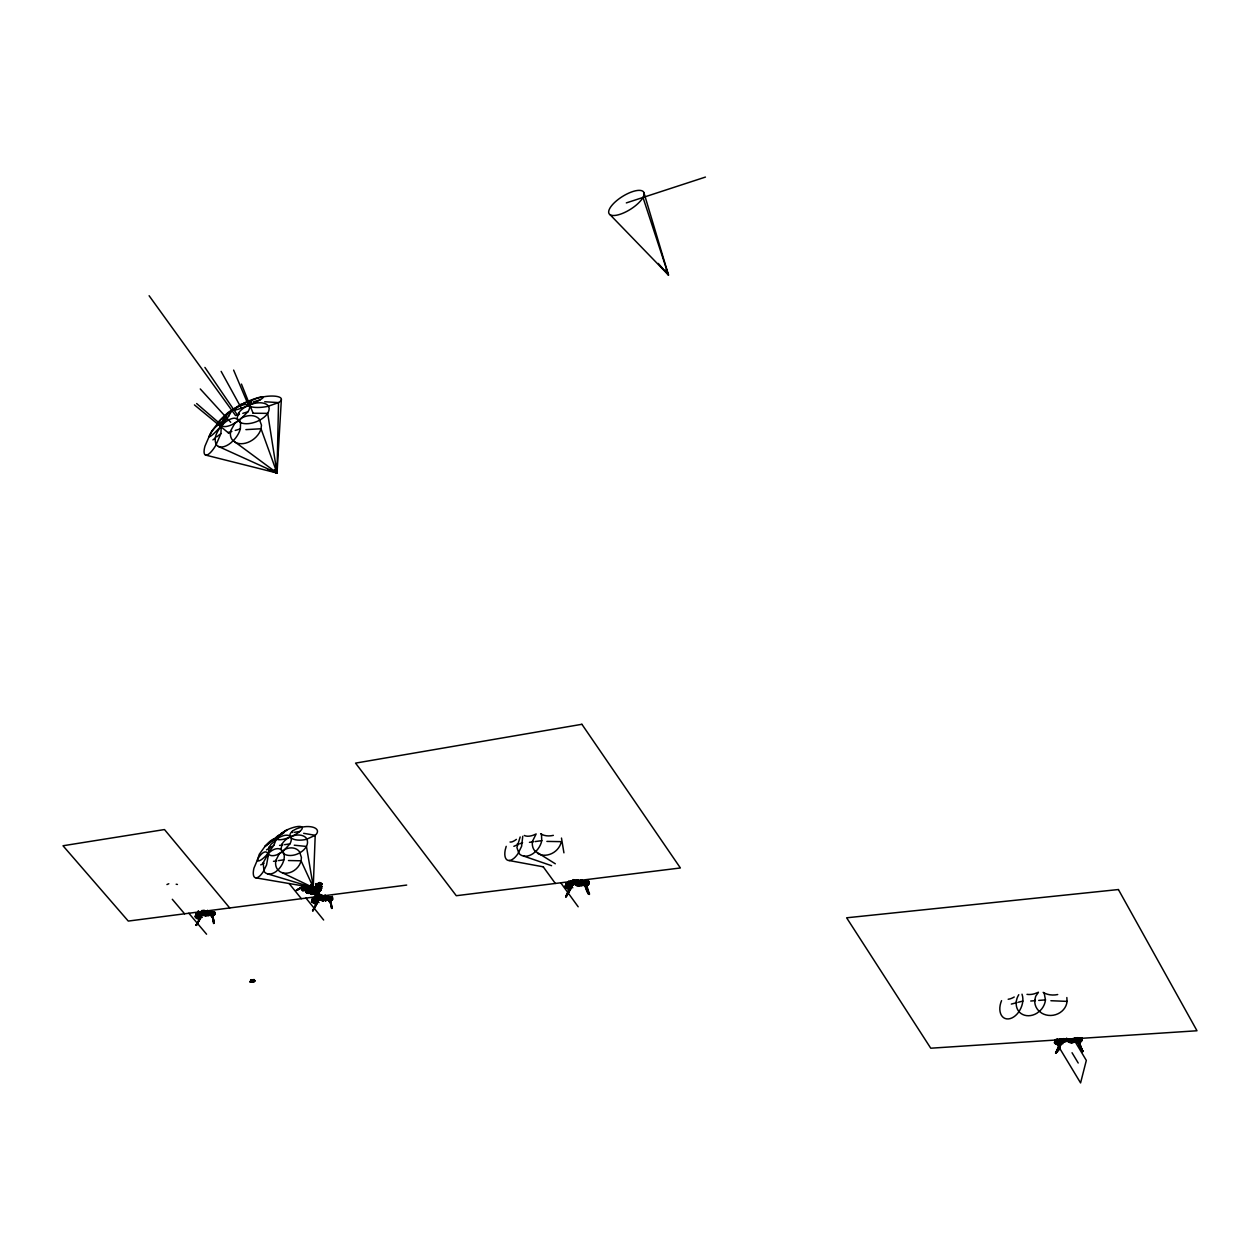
<?xml version="1.0" encoding="UTF-8"?>
<svg xmlns="http://www.w3.org/2000/svg" width="1260" height="1260" viewBox="0 0 1260 1260"><rect width="100%" height="100%" fill="white"/><g stroke="black" fill="none" stroke-linecap="round" stroke-linejoin="round"><path stroke-width="1.5" d="M329.222 897.183L329.852 899.467L330.75 899.309C327.931 893.686 330.356 897.986 331.695 908.287C332.514 905.042 328.466 896.049 329.553 896.774C331.947 898.222 330.608 906.759 328.86 900.254M1057.849 1039.752L1056.542 1040.87L1057.738 1039.043L1056.699 1041.043L1061.046 1043.784L1063.377 1042.319L1061.534 1041.988L1061.802 1043.327L1055.99 1053.265M1064.968 1038.823L1064.039 1041.878L1062.526 1041.642L1064.117 1041.579L1064.7 1038.823M1062.574 1041.485L1061.125 1039.106L1062.889 1038.996L1064.464 1041.563L1060.463 1043.595L1063.393 1041.658L1062.038 1041.374L1061.802 1042.965M1062.716 1041.563L1061.534 1041.973L1062.558 1042.13M1063.046 1041.5L1063.093 1041.185M329.695 897.325C328.183 897.766 331.726 897.041 328.214 897.955M1073.016 1039.28L1074.733 1041.201L1072.575 1041.878C1067.677 1044.493 1067.047 1038.366 1071.976 1042.004L1073.032 1038.665M1069.157 1041.469L1070.244 1041.485L1070.874 1039.043L1070.622 1040.083M1066.842 1038.492L1068.574 1041.295L1069.299 1040.587M1069.409 1041.563L1068.7 1040.539M324.466 899.026C325.269 905.247 330.482 892.931 327.537 899.939C322.198 902.381 329.899 896.38 325.474 896.49C329.679 896.128 326.797 899.356 332.293 896.474L332.026 899.672M322.497 895.608C326.734 896.868 318.008 895.703 325.552 897.435C324.277 898.868 324.907 894.679 327.002 897.199C324.875 898.679 324.198 896.38 325.978 895.844M324.324 899.246C326.245 901.75 323.159 898.726 328.687 898.915L328.041 899.026M325.426 896.821L324.718 897.766L322.607 895.639M325.127 896.742L325.552 898.742L323.993 898.222L325.19 895.687M323.064 899.766L319.851 899.734L322.875 900.947L324.025 899.231L325.552 899.734L323.458 900.302L325.899 899.986M325.805 898.789C326.482 900.459 323.017 900.774 325.537 899.435L323.599 898.789L322.891 900.239L323.599 898.789M302.038 886.993L304.542 885.292L305.408 885.922L296.163 890.536L302.18 886.914M307.361 892.647L311 893.545L311.299 891.292L313.299 893.797L311.141 894.253L312.874 893.608M315.488 891.938L315.457 891.119L316.921 892.553M307.046 889.182C309.456 893.828 306.227 884.662 308.606 890.017M308.606 889.654C308.543 887.67 304.29 888.473 307.03 887.575L308.338 888.899C307.33 892.395 308.81 887.276 306.479 888.394C309.944 892.647 305.865 888.174 305.582 887.953M306.148 888.52L304.747 889.229L304.715 887.953M303.077 886.93L305.644 889.418L304.794 889.67L304.636 885.308M305.518 888.757L302.51 889.654C308.18 888.662 302.62 889.292 305.188 888.363C299.234 892.742 307.235 890.521 304.715 887.465M205.553 455.065L277.027 473.02L278.523 402.617A16.868 5.103 -9.3 0 0 266.017 396.427L261.702 397.136A16.868 5.103 -9.3 0 0 248.346 405.106L249.669 406.192A16.868 5.103 -9.3 0 0 267.813 406.381L278.523 402.617L264.742 401.735M312.827 887.702L314.905 887.528L313.22 887.985L315.205 835.301A13.97 6.426 -10.3 0 0 304.542 826.733L300.967 827.363A13.97 6.426 -10.3 0 0 290.147 836.545L291.296 837.994A13.97 6.426 -10.3 0 0 306.416 839.349L315.205 835.301L303.676 833.332M1060.589 1043.422C1062.794 1040.744 1057.754 1049.108 1060.731 1042.918C1060.81 1043.516 1057.329 1042.02 1060.243 1042.981L1060.384 1041.233L1059.093 1042.225M1062.18 1042.902L1061.251 1042.477L1062.038 1043.012L1062.857 1039.878M1060.369 1042.461L1059.896 1043.264L1062.243 1041.563M1062.526 1041.894L1062.778 1042.65M314.779 887.575L312.212 888.032L314.905 887.528M316.26 889.214L314.575 887.528L313.945 888.347M1060.81 1043.737C1057.802 1037.185 1052.572 1045.422 1056.4 1039.894C1048.541 1046.65 1068.244 1041.957 1055.911 1053.203M569.284 885.89L569.158 884.819L568.323 886.489L571.237 884.882L570.497 887.056L571.3 884.457M568.685 882.646L570.906 882.11L572.875 884.851L570.355 885.339L570.418 886.914M570.591 884.803L570.166 885.938M570.685 882.598L572.26 884.992L571.426 884.536C568.654 886.505 573.536 887.906 570.654 885.922C571.237 886.158 571.709 883.087 569.662 887.245L568.433 886.426L570.103 885.071L569.252 886.867M204.86 911.925L205.317 910.996L206.939 911.547L207.364 912.917L207.302 911.673L205.207 910.933L207.931 912.775L207.144 911.689L207.065 912.901L205.569 911.2L204.718 911.799M206.388 913.091C209.806 908.696 209.475 917.028 206.845 915.106C214.168 914.161 205.317 917.516 207.317 913.894M208.073 911.232L209.097 911.279L207.853 913.579L207.475 911.657L205.348 915.28M212.389 912.539C211.16 915.091 211.727 910.271 212.499 912.665M314.165 889.214L312.59 889.087L310.684 893.293L311.078 892.364L309.661 892.285L311.377 890.284C312.905 887.434 314.071 890.473 310.417 889.781L308.464 893.34C303.203 893.765 310.055 886.961 307.471 890.71M311 892.836L309.802 892.033M311.346 890.206L310.779 890.804M313.882 888.883L312.385 890.253L308.149 887.78L310.322 888.489L307.534 893.135L309.661 888.269L312.307 888.883M312.007 890.221L310.606 888.977L312.669 890.19L311.645 889.607C306.243 887.654 320.418 891.387 307.928 888.552M311.519 892.175L312.905 889.749L311.787 889.072M203.663 914.603L205.348 915.138L206.073 913.862C206.687 915.705 213.223 913.752 207.821 915.248L206.53 914.823L206.372 912.886C206.955 911.846 213.932 912.665 207.947 912.082M210.499 912.492C207.601 914.036 204.86 908.759 204.687 912.539M316.701 891.828L315.016 893.025L315.583 892.096M315.079 892.017L314.212 891.45L315.504 889.103L314.716 890.473L315.945 890.3L309.015 890.615M315.142 892.71L314.071 891.702M1064.196 1040.571L1063.96 1039.075L1063.267 1039.61M313.236 899.861L312.197 901.688L313.441 898.301L311.472 901.829L316.418 904.649L312.842 910.917L317.851 902.176L316.102 899.876L315.835 901.199M313.961 889.56L316.291 889.733L318.37 887.024M318.89 897.089C315.315 905.861 317.599 896.081 314.874 901.766L315.205 901.231M317.284 897.057L318.449 898.506L317.504 900.302L316.276 899.404L316.228 901.058M561.472 838.058L563.929 852.831M1061.802 1039.736L1062.085 1040.713L1062.794 1039.374L1064.117 1041.579M320.087 897.718L322.308 899.451L320.639 899.608L320.875 898.789L322.056 899.482L320.292 897.435L318.654 897.529C322.402 903.483 320.402 896.159 320.355 900.065M320.607 899.325L320.213 899.766M321.284 899.057L320.67 899.797L323.332 900.254M321.379 896.159L324.607 896.758M321.489 896.348L321.93 895.577L325.064 897.797L326.718 897.183M321.678 895.86L323.221 896.522M1062.873 1042.256L1060.164 1045.186L1062.558 1042.619M1060.526 1042.619L1060.747 1043.595M1060.274 1043.422C1065.566 1040.697 1058.51 1045.075 1058.872 1041.469M1060.447 1043.5L1061.314 1043.563M1062.495 1042.445L1061.676 1041.343M321.268 897.64C323.19 899.12 320.922 894.395 324.875 896.569M322.749 897.309L322.828 895.939L324.418 896.411M1061.125 1039.106L1060.164 1043.28L1058.936 1042.792M1055.534 1053.029L1059.676 1045.816L1054.478 1042.87M1057.691 1040.492L1058.195 1039.327M1081.269 1040.146L1081.111 1041.295L1079.033 1038.665L1080.733 1041.28L1079.41 1044.508L1082.623 1051.186L1079.6 1044.477L1081.395 1039.091L1080.97 1040.366L1081.978 1040.666L1081.789 1037.783C1076.938 1039.453 1080.655 1036.886 1077.647 1042.87M268.018 469.649L277.027 473.02L281.358 399.656M585.538 881.921L586.262 881.512L586.105 882.709M250.913 980.91L251.701 982.186L252.772 980.422M520.175 836.955L516.915 847.523L518.868 853.256A15.325 10.742 -53.2 0 0 533.295 853.461L536.272 850.925A15.325 10.742 -53.2 0 0 541.769 840.656L541.438 833.994M571.347 885.638L570.292 886.394L571.615 887.355L566.149 896.742L570.024 890.048L564.59 886.961L566.338 884.205M1082.576 1051.344C1074.512 1030.727 1088.986 1065.739 1079.001 1044.997C1081.757 1040.618 1077.647 1035.153 1080.103 1041.343L1081.048 1041.154L1078.607 1038.571M1073.867 1038.397L1075.331 1038.996L1073.772 1038.665M1074.449 1038.602L1075.142 1038.634M1078.67 1038.744C1078.576 1035.988 1081.175 1044.099 1080.356 1039.784M1072.811 1040.618L1073.236 1042.54L1076.78 1041.689M1072.937 1040.76L1072.433 1041.563M1076.906 1041.39L1074.024 1042.24L1072.937 1041.358M1075.284 1039.075L1074.15 1039.216L1074.496 1038.193M1074.087 1041.469C1077.032 1039.784 1077.599 1041.264 1074.119 1041.374M1073.173 1039.878L1075.048 1040.476L1074.433 1038.208M1074.575 1041.185L1072.543 1041.5L1072.953 1040.476M1074.985 1038.508L1077.678 1037.641L1077.93 1039.295M570.701 887.339L570.717 884.851L570.418 885.686M570.213 884.992L571.158 884.662M580.671 882.85L579.017 886.111L578.907 884.52L575.899 883.953L575.883 884.803L577.647 884L576.025 881.764L573.851 882.205L574.859 883.496M308.606 889.355L307.613 890.363L306.983 889.513M308.275 889.371C307.156 890.033 308.889 890.284 306.605 887.953M576.655 883.858L575.584 884.867L578.655 885.67M1066.905 1038.964L1064.558 1040.13M506.205 846.342L505.213 849.98A15.23 7.151 -65.3 0 0 508.063 860.391A15.23 7.151 -65.3 0 0 518.128 853.445L521.593 846.326L522.758 836.293M579.017 886.111L579.884 882.677C582.545 881.449 580.057 881.212 582.514 882.677L580.025 881.827M579.521 882.567L582.199 882.945L581.789 883.89L579.442 882.598L580.624 880.094L583.112 880.882L580.844 885.465M579.49 884.599L581.159 885.37L584.545 884.347L584.609 885.386M580.183 882.567L581.569 883.512L582.671 880.756L581.884 880.803M318.071 898.758L317.662 898.033M317.583 898.238L317.347 899.167M579.238 883.906L585.238 883.969L584.64 885.575L588.326 894.08M579.868 884.489L580.702 885.764L588.184 884.929L588.64 881.071L583.601 881.811L583.616 884.725L583.711 880.866L584.593 882.268M577.379 880.85L580.151 881.669L578.088 880.047C580.088 884.221 581.175 878.96 577.694 881.181M580.561 885.449C580.498 882.725 580.655 885.906 581.458 884.268M581.474 883.843L580.451 885.339L582.781 884.929M580.293 884.032L580.23 885.244L580.624 884.047M581.71 882.031L580.813 881.559L583.679 881.149L584.105 882.362C576.828 882.551 584.845 881.842 580.876 881.401M583.049 880.74L580.97 880.078L582.655 881.039M580.891 884.047L580.466 885.292L581.679 884.378M580.86 885.339L581.017 884.095L580.592 885.339M582.64 882.299L580.986 882.079L580.97 880.078M581.144 885.686L581.632 882.992M581.6 883.228L580.718 882.11L582.703 880.645L582.435 882.756L580.451 881.323L583.711 880.866L585.79 887.087M582.908 884.882L580.513 884.236L581.364 885.308M583.034 880.866L581.852 883.37M582.624 884.489L581.033 885.292L582.86 884.236M319.945 896.711L315.724 891.245L313.267 891.34M584.624 881.984C581.002 883.922 580.718 880.078 581.395 882.331M582.435 882.756L580.718 881.764L582.482 882.378M583.301 884.63L583.837 883.858L584.356 885.024M584.199 880.787L584.215 882.173M583.789 884.173L584.136 882.079M584.293 883.008L584.372 884.394M584.483 884.111L584.719 883.449M585.254 885.512C584.325 884.362 584.545 885.843 586.183 885.575M585.837 885.355L585.286 886L585.254 884.725M584.105 882.362C586.42 884.347 585.664 880.519 586.026 882.583M586.467 884.867L585.9 885.465M587.018 887.922C594.058 902.192 583.522 888.772 587.018 887.922L585.963 887.434L585.774 882.299M585.254 882.299L585.727 881.149L586.562 882.094M586.325 885.433L586.404 886.835M586.231 881.748L588.64 893.765L586.609 887.591L586.845 884.205L585.207 881.874M584.703 883.559L588.436 882.803L588.688 883.795M588.64 881.071L588.215 884.552L587.916 881.543L588.247 884.315L587.932 881.543L588.026 883.701L588.751 883.292M308.149 887.78L307.944 890.111L307.44 889.229L308.558 889.198L306.464 887.197L306.495 888.961L304.542 888.788M304.164 885.622C301.833 885.15 302.479 895.435 302.038 886.741L296.415 890.3M305.408 887.056C303.581 884.142 304.479 888.977 305.786 885.764M305.723 888.883L305.707 887.56L305.566 891.214L307.156 892.442M308.259 888.867L307.015 889.922L308.07 889.166M204.593 910.775L207.758 912.649L205.884 911.673M574.607 882.268L571.961 884.032L572.418 882.772M577.332 882.441C577.867 885.04 576.623 880.488 577.615 882.394M204.435 911.232L207.758 912.839L209.837 911.752L210.042 912.996L214.499 911.941M205.27 910.838L206.75 912.177M283.878 859.84C285.043 855.713 283.957 849.775 279.121 848.752A14.065 8.977 -56.3 0 0 268.364 853.477L263.167 862.801L264.002 871.306A14.065 8.977 -56.3 0 0 276.003 871.573L278.649 869.242A14.065 8.977 -56.3 0 0 283.878 859.84L278.539 860.596M208.782 912.24L208.971 913.075L208.561 911.988M586.483 887.639L588.546 893.781L586.53 887.355M586.64 882.189L587.286 884.126L586.325 884.315M588.199 882.315L588.971 883.906M580.372 881.48C579.285 890.426 574.024 883.417 575.726 884.441C574.324 884.583 584.183 885.843 579.726 884.063L579.206 885.229M580.513 884.441C581.065 886.41 579.442 883.701 582.64 884.205M569.63 885.087C564.637 880.961 567.567 885.922 567.158 883.276M568.559 881.464L566.779 885.056M1068.133 1041.106L1070.732 1041.689L1070.165 1038.665L1070.055 1040.193M1069.031 1041.925L1069.252 1041.043M308.227 891.308C304.762 891.686 307.503 891.324 308.18 888.064M309.157 890.883L308.905 892.001L306.464 891.292M240.345 428.935L240.597 422.415L239.416 420.115L234.864 418.147A16.978 9.34 -51 0 0 222.012 425.25C217.618 430.416 212.767 438.259 216.531 444.985A16.978 9.34 -51 0 0 230.8 442.922L233.982 439.945A16.978 9.34 -51 0 0 240.345 428.935L235.242 430.432M317.599 900.428L316.481 901.987L317.614 900.412L315.835 899.734L314.638 901.656L319.426 899.309L321.205 895.876M580.198 883.717L580.198 884.929L581.065 884.567M252.299 980.264L250.645 980.989L251.134 982.06L250.472 981.193C251.968 978.941 251.858 980.989 252.992 980.107M253.339 981.052L253.921 979.603L254.441 981.052M252.929 980.579L250.913 981.682L252.252 980.721M251.118 980.17L251.811 979.603M251.858 979.839L252.535 981.209M316.843 892.458C317.457 888.993 319.394 896.285 319.473 892.962L317.772 890.914L317.3 891.765M317.095 892.427L317.236 891.56M316.669 900.05L317.347 901.136L315.976 901.688M320.418 897.923L320.26 898.789L320.04 897.467M1062.684 1041.721L1061.314 1041.831M1067.724 1038.634L1067.078 1041.138C1060.794 1044.493 1059.581 1035.295 1062.038 1042.492M315.803 889.702C319.221 881.906 315.173 888.269 317.52 889.418C318.512 884.236 313.976 892.064 317.079 886.867C318.953 882.898 313.488 890.458 317.189 888.883M573.001 883.307L572.135 885.26L570.607 885.292M570.67 886.615L571.489 886.284M571.205 887.465L571.316 886.646M571.536 886.032L571.772 885.528M1057.392 1040.949L1058.494 1039.957M1061.345 1041.752L1061.912 1042.524L1061.786 1041.421M570.292 885.906L571.457 886.221L570.843 884.945M577.615 882.031L577.899 880.267M580.104 881.212L577.946 880.378L577.678 881.575L577.647 880.267M1056.384 1039.957L1054.651 1042.965M1056.478 1040.555L1057.187 1039.847L1056.856 1041.091M1057.534 1039.594L1056.148 1040.65L1057.329 1040.445M1056.085 1040.666L1057.455 1040.744L1057.471 1039.736M1057.912 1039.673L1056.431 1039.028L1055.659 1040.429L1056.478 1040.933M567.142 883.922L567.866 883.89C565.898 881.149 566.26 886.016 566.685 883.103M312.968 889.576L310.37 889.087L311.63 889.355M311.677 889.922L310.275 890.033L311.236 889.985M312.417 887.796L315.22 888.142M313.016 890.206L312.48 889.418M1022.002 994.187C1024.175 1000.33 1022.112 1007.134 1018.505 1012.3A15.719 10.379 -64.3 0 1 1003.637 1017.718A15.719 10.379 -64.3 0 1 1001.558 1000.645M200.261 914.209L200.655 913.342L200.498 914.177M204.514 912.854C203.143 913.689 206.64 911.704 204.813 913.374M322.828 896.789L322.214 895.655M324.403 897.278L322.387 896.663L324.481 897.545M220.909 433.598L221.287 425.597A16.884 5.134 -63.3 0 0 210.011 434.511L204.97 446.119A16.884 5.134 -63.3 0 0 206.293 455.144A16.884 5.134 -63.3 0 0 215.806 445.331L220.909 433.598L216.814 436.81M254.662 980.863L253.701 981.319L254.378 980.075L254.063 981.745L249.952 981.729L253.559 981.036M312.748 890.426L309.661 888.269M580.104 881.906L580.624 881.165M582.167 882.567L582.356 881.717M1044.13 992.707L1045.453 999.889A15.876 13.419 -44.6 0 1 1040.193 1010.63L1036.933 1013.197A15.876 13.419 -44.6 0 1 1019.434 1012.158C1014.977 1007.401 1015.403 999.936 1018.773 994.707M322.513 896.805L322.544 895.765L321.836 896.49M330.451 899.955L329.994 902.128L329.49 899.467M330.514 902.475L332.026 908.444L330.876 902.758M324.529 899.892L328.041 899.309L328.01 896.222M325.6 899.593L325.852 898.364M325.93 899.514L325.489 900.459L327.049 900.018M1066.842 997.542L1067.062 1001.385A16.238 14.663 -10.1 0 1 1057.864 1013.827A16.238 14.663 -10.1 0 1 1041.689 1013.135L1038.555 1010.646A16.238 14.663 -10.1 0 1 1034.791 1000.062L1035.688 996.282L1038.445 992.266M1060.132 1044.949L1060.841 1043.17M1061.014 1043.327L1061.582 1042.54M1056.085 1039.862C1056.226 1042.634 1054.998 1042.744 1056.368 1040.067M317.048 902.381L317.677 901.341M317.835 900.979L316.15 900.065L317.63 900.05L315.992 897.876L314.244 898.096L316.166 898.096M210.483 912.917C214.153 912.76 209.601 911.626 212.515 912.382M332.498 897.214L330.01 896.947M324.308 900.081C327.065 898.002 326.088 900.081 325.348 900.144M581.081 885.04L579.238 884.882M1059.77 1042.697L1061.424 1043.17L1060.526 1043.642M1070.732 1041.689L1069.346 1038.933L1066.7 1039.012L1067.157 1040.24L1066.464 1038.413M1071.693 1042.603L1072.764 1038.524M1072.134 1043.059L1073.394 1038.775M1073.52 1041.358C1072.89 1041.988 1072.685 1042.729 1073.378 1039.39L1074.024 1039.153M1073.803 1040.177L1074.433 1041.547M1074.89 1039.028L1075.158 1040.209C1073.945 1043.815 1072.134 1041.043 1073.74 1041.547M1072.543 1041.736L1074.37 1042.319L1074.733 1041.201M210.058 912.917L210.262 911.421M1064.527 1042.099L1063.093 1039.5M1065.598 1040.193L1064.401 1040.461L1063.708 1038.602M1068.606 1040.981L1070.323 1041.185L1068.984 1038.98L1067.692 1039.311M1062.574 1041.28L1067.299 1041.122L1067.944 1038.618M1068.275 1041.847L1069 1038.964M1069.205 1042.225L1071.614 1042.902L1072.166 1041.311M1074.37 1042.319L1072.78 1040.933L1072.449 1042.193L1074.591 1041.784M212.53 914.917C210.278 915.752 215.539 920.257 213.775 923.265C214.594 924.1 211.428 910.838 212.263 913.075M313.031 888.631L312.338 887.985M1060.101 1040.24L1059.203 1040.067L1060.463 1039.484L1059.723 1038.712L1058.274 1042.571L1058.258 1041.611M1061.613 1038.697L1060.432 1042.918M1061.03 1039.484L1061.881 1039.689M1061.046 1043.784L1062.149 1039.563M1061.912 1041.91L1062.18 1042.146M1065.188 1038.807L1064.432 1041.154M211.318 912.208L212.121 912.933M212.373 915.437L212.294 914.618M212.294 914.949L212.657 916.603M212.845 915.154L212.326 914.524M211.79 915.815L213.113 914.508M1056.526 1040.666L1057.329 1039.311M1057.975 1041.012L1057.707 1042.036L1059.125 1040.933L1058.258 1040.414M1058.148 1040.839L1059.518 1038.87L1060.463 1039.484M207.286 915.406L207.286 914.603L209.601 914.996M207.821 915.374L209.475 914.792L206.876 914.996M313.079 889.024L314.008 890.174L314.197 889.135M316.543 885.496C320.119 878.299 311.393 896.128 317.048 883.654C320.166 882.803 314.795 886.457 317.709 883.654M211.711 912.681L213.176 914.933M197.631 916.256L200.545 915.059M198.986 916.193L199.757 914.587M198.198 915.8L200.718 914.76L199.489 914.728M198.592 914.949L197.332 916.351L198.166 914.886L199.568 915.075L197.395 912.791L199.363 915.248M199.316 914.555L198.072 916.681L198.796 915.343L200.812 915.484L198.875 912.98L197.253 913.185M252.504 980.737C248.803 980.438 253.008 982.957 252.614 980.201M1060.069 1042.398L1061.959 1041.469M567.142 883.732L566.197 885.292L569.788 887.182L571.237 884.788M566.732 884.079C567.488 882.11 563.472 885.938 570.024 886.646L571.268 885.292M1077.048 1041.862L1077.284 1040.902L1079.001 1044.997L1079.962 1044.808L1078.497 1041.374M1077.851 1041.343L1078.339 1042.382L1077.237 1040.902M1078.67 1044.319C1076.276 1036.775 1080.922 1049.312 1078.969 1041.563M1077.52 1042.351L1079.505 1041.39M1073.095 1041.343C1073.867 1043.375 1075.142 1040.744 1072.386 1040.445M316.26 889.182L317.567 887.229L317.378 888.977M316.717 888.394C315.488 889.969 319.079 886.064 317.205 889.292M555.313 863.793L534.854 850.988A15.388 12.947 -35.4 0 1 532.539 841.16L536.146 833.947L533.09 835.286A15.262 8.253 -35.7 0 1 524.302 835.475M1057.093 1039.925L1060.857 1041.5M330.151 896.978L328.986 896.947L329.899 897.986M575.726 884.394L572.56 879.779M578.434 881.134L577.615 881.512M577.836 881.165L577.6 880.929M579.884 881.512L577.93 880.488L579.899 881.039M1073.835 1042.036C1075.127 1041.547 1078.024 1040.382 1074.402 1041.784M325.883 899.672L324.041 899.782L324.891 896.758L323.993 897.955M324.812 899.167L324.324 900.254M327.553 896.569L325.253 896.978L325.552 898.475M332.656 899.089L331.663 896.899C323.836 898.931 325.001 895.639 325.175 897.781M329.915 897.451L329.427 897.844M571.252 886.505C570.985 883.465 569.756 888.977 571.347 885.213M570.386 889.009L571.741 886.631L570.418 889.355M308.495 890.411L308.495 889.466M565.724 896.663L569.725 889.67L565.74 896.663M566.102 896.868L569.016 889.481L565.803 896.474M305.235 888.536L305.534 889.528M306.983 890.017L307.912 889.497L307.802 890.332M308.338 889.15C303.817 886.552 310.968 891.261 306.306 892.615M321.788 886.489L320.639 887.938L321.473 886.284M319.82 891.481L321.064 888.457L320.197 887.465M321.205 887.575L321.332 886.473L320.954 888.237L316.087 885.544L317.111 883.512L316.496 885.087M315.599 892.647L314.165 892.71L315.457 891.135M315.85 889.198C318.182 887.749 314.071 890.788 317.063 886.804M314.401 900.853L315.047 899.876L314.953 900.963M315.614 899.939L314.842 901.105M316.355 901.467L317.142 900.034L316.622 901.058M317.079 883.89C315.677 884.977 317.835 886.237 318.118 884.079M316.827 885.166L316.827 883.969M1061.959 1042.146L1064.385 1041.862M288.477 860.533L301.077 860.8A14.128 11.34 -42.5 0 1 292.131 871.684A14.128 11.34 -42.5 0 1 279.547 871.385L277.436 869.306A14.128 11.34 -42.5 0 1 275.94 860.265L279.153 853.981L284.839 849.445A14.128 11.34 -42.5 0 1 299.518 851.744L301.423 857.493L301.077 860.8L313.441 887.686L255.985 877.873M315.284 889.056L316.039 888.048L315.331 889.024M1058.526 1041.611L1056.699 1041.043M168.793 883.748L166.95 884.552M208.026 914.728C205.459 916.351 209.522 912.949 208.12 915.374M316.465 884.662L315.488 888.001L317.142 884.614M211.759 912.319L212.184 917.248L213.05 917.091L212.657 914.697M321.725 886.599C321.694 891.356 313.582 882.409 317.835 884.52M282.145 843.98L280.948 849.24L283.327 853.429A14.065 9.293 -24.4 0 0 298.919 853.319C303.975 850.783 309.613 844.893 306.794 838.892A14.065 9.293 -24.4 0 0 293.029 835.821L289.642 837.175A14.065 9.293 -24.4 0 0 282.145 843.98L282.823 844.925L279.562 845.413M1074.418 1038.382L1074.701 1039.264L1073.929 1038.728M1074.355 1040.351L1073.614 1042.146L1072.622 1041.516M1075.253 1039.374L1075.914 1038.649L1075.331 1040.886L1073.315 1041.264L1075.268 1041.106L1075.237 1039.736M1076.056 1041.374C1078.733 1037.5 1075.725 1038.854 1079.458 1039.406M1076.008 1040.65L1076.828 1038.618L1078.198 1039.216M1077.268 1040.209L1076.308 1041.8M1076.371 1040.854L1077.694 1042.288L1080.954 1041.658L1080.214 1040.146M1077.804 1038.886L1078.544 1040.398L1077.568 1042.193L1078.466 1041.658M1078.828 1039.594L1082.214 1038.634M1076.497 1040.555L1077.111 1042.367L1079.269 1041.547M1078.481 1041.988L1077.662 1041.815L1079.347 1041.768M1081.978 1040.666L1079.662 1038.051L1078.67 1039.169M1077.899 1042.729C1076.701 1039.327 1079.93 1046.304 1077.725 1042.492M311.362 892.19L315.724 891.245M1079.458 1039.484L1079.568 1038.823M1079.631 1039.547L1078.607 1038.413M1078.907 1044.319L1080.214 1041.091M1081.789 1037.783L1077.111 1039.028L1078.009 1041.721M1080.986 1038.24L1081.726 1039.752L1079.033 1044.587M312.716 888.52L313.661 889.513M317.677 889.119L317.914 887.906M320.182 890.788L321.662 888.3L320.087 888.284C323.221 892.505 317.725 889.45 316.323 889.607M321.237 889.15L319.441 891.261L320.497 890.284M566.748 883.732L566.291 882.992L567.362 884.111M568.417 881.638L567.913 884.52L566.669 883.323M317.205 888.001L317.488 887.78M317.457 902.506L312.165 899.419L313.094 898.033M313.33 899.593L312.181 899.435L313.11 898.049M199.789 915.941L200.718 915.39M200.639 915.28L199.017 915.484C200.356 912.508 199.899 918.43 199.868 915.248L199.773 917.012L200.34 914.965M321.284 884.756C316.213 881.181 323.127 883.087 319.82 887.229M318.748 891.418L320.434 887.607M319.914 891.356L319.961 890.347L319.048 891.576L316.134 889.922L318.071 886.457M252.646 979.823L251.874 979.996M250.126 982.202L254.945 981.005M317.284 885.796L317.788 886.473M318.544 887.418L320.623 888.442L319.615 888.836C322.639 887.434 312.307 884.772 319.615 887.528L320.607 886.867M269.262 846.941L268.286 853.666A14.018 6.867 -38.6 0 0 276.791 854.863L282.901 851.539L289.926 843.869A14.018 6.867 -38.6 0 0 290.824 837.16L289.564 835.868A14.018 6.867 -38.6 0 0 279.248 837.428L271.073 844.263L269.262 846.941L270.065 847.681M319.945 883.685L321.394 884.52L319.567 883.481M320.245 883.165L319.457 883.717L320.009 882.646L322.292 883.937L320.15 883.417M313.488 899.246L315.331 896.852L312.496 900.302L313.756 899.026M569.772 885.512L571.756 886.772M317.488 884.74L315.536 887.922L316.969 884.583M318.229 885.638L317.677 886.725M313.189 899.12C309.802 905.074 314.779 896.38 312.716 899.908M321.332 887.953L316.197 885.292M570.575 887.024L570.748 884.567M317.111 901.593L317.268 900.837M317.063 902.365L317.835 901.782M317.993 901.814L316.858 903.514M578.545 881.937L577.474 884.347L576.056 883.606M577.836 884.835L575.584 884.851L578.104 884.205L576.135 881.464L573.851 882.205M578.34 882.394L578.293 883.811L577.804 882.646M577.678 881.307L579.931 881.323M577.71 880.535L579.726 881.086M578.765 884.725L580.955 880.205M579.38 883.118L580.702 880.11M580.104 884.142L580.309 884.693M569.158 884.819L568.039 886.426L569.158 886.505M574.686 884.331L572.04 884.457L571.536 881.984L572.654 881.228M573.505 881.197L576.608 880.425L574.844 881.228M572.166 884.646L573.379 882.331M573.678 881.181L574.198 880.205M573.962 883.717L571.363 881.039L570.575 882.882L569.079 883.055L569.898 881.228M572.355 884.614L574.497 884.362L575.521 882.063M574.812 880.126L574.308 882.409L575.836 882.614L575.71 883.559L576.261 879.953M576.103 882.189L574.024 882.457L575.914 884.158M575.757 885.087L576.765 882.85M576.135 884.709L576.45 884.347M566.197 885.292L566.921 884.032M568.717 881.559L567.583 882.661L567.488 884.599L568.417 884.788L566.921 885.717L567.913 884.52M566.307 885.024L568.071 882.063M572.56 884.961L570.796 882.409C566.323 881.543 570.591 886.961 572.875 884.851M568.276 884.961L567.835 883.669M569.126 883.937L568.197 883.748L570.323 883.292M568.89 886.237L569.441 885.323L568.89 886.016M569.142 882.929L570.229 883.071L568.827 882.472L570.796 885.166M570.859 882.835L568.795 883.103M195.694 916.619L198.04 911.673L195.788 915.28L199.237 915.752M1058.117 1039.972L1057.502 1039.453M316.89 884.851L317.048 883.969M316.386 889.45L315.724 888.363L317.016 888.725M305.377 885.591L303.109 886.977M305.156 885.15L305.251 886M317.236 884.394L318.26 883.843M315.63 888.82L315.85 888.048M318.906 882.725L317.63 884.457M316.748 888.725C315.016 888.426 318.433 884.032 315.473 888.804M316.843 886.709L316.024 888.599M203.805 914.177L203.269 915.169L205.207 914.413L202.466 910.57L204.183 910.429L205.837 912.397L204.482 914.792L203.301 913.957L204.624 914.539M205.664 914.571C200.088 916.981 205.049 912.964 202.907 914.555M203.38 914.65L201.978 912.413L203.143 912.256L204.86 914.508L202.86 914.807L203.884 914.13M205.443 911.689L204.655 911.389L207.049 912.067M238.581 413.044L237.037 418.304L239.794 422.226A16.963 9.072 -21.5 0 0 258.52 420.777C263.371 418.21 269.262 414.256 269.168 408.114L268.27 405.925A16.963 9.072 -21.5 0 0 251.811 404.098L247.716 405.72A16.963 9.072 -21.5 0 0 238.581 413.044L239.416 414.351L235.525 415.501L149.105 295.722M317.063 900.223L316.276 900.475M319.221 890.568L319.961 890.347M320.355 890.521L320.292 891.167M1056.478 1040.382L1057.486 1040.24M273.782 845.397L275.609 840.94L274.995 838.892A13.939 3.465 -51 0 0 265.356 845.885L259.276 854.296L257.402 860.155A13.939 3.465 -51 0 0 267.655 853.886L273.782 845.397L266.506 849.87M319.032 902.569L312.559 898.443M317.977 888.331C316.858 886.93 316.748 889.954 317.835 886.883M312.937 898.348L313.614 899.026M316.89 886.268L316.244 888.284M1055.943 1053.108L1059.487 1045.753L1055.644 1053.029M317.032 900.916L316.496 902.113L313.882 900.522M317.095 900.994L316.465 902.081M317.646 901.278L317.457 901.688M316.906 903.767L317.284 902.223M317.599 902.223L318.118 901.656M584.624 885.197L584.766 885.481M307.975 891.797L306.779 890.615L305.566 891.214L305.739 889.67L306.511 889.276L306.747 892.474M317.441 884.74L317.347 885.465M315.85 888.363L316.591 888.914M199.096 916.004L201.159 915.894L200.324 918.43M199.978 916.367L201.127 914.933L199.112 912.555L197.662 912.681M317.142 888.158L315.945 889.04L316.433 888.142M200.797 916.87C201.395 916.681 199.615 915.705 197.977 916.193M316.701 885.686L315.536 887.922L318.654 883.276M314.654 900.617L317.882 902.081M323.048 900.711L320.497 900.128L322.639 899.356L320.639 896.852C318.465 898.868 316.26 891.749 318.623 896.206C323.552 896.506 318.67 894.269 320.465 896.647L321.584 895.214L323.221 897.262L321.914 899.75L321.158 899.325M567.315 884.063L566.638 885.213M314.591 887.119L314.937 888.08M316.213 893.056L318.418 891.97L316.874 892.08M322.702 895.939C322.135 898.569 322.45 893.97 324.607 896.616M322.119 898.286L323.348 898.128L321.457 898.6M320.591 900.16L322.308 899.451M320.717 899.939L322.906 898.978L325.017 895.246L327.175 896.317L324.891 895.592M327.175 895.955L325.726 899.073L323.568 898.364L325.017 895.608M323.206 899.514L323.332 901.105L324.607 898.711M325.552 898.742L325.993 896.254M323.694 897.86L326.592 897.955M324.97 897.356L327.002 896.994M313.173 900.695L313.724 899.672M312.448 898.663L314.323 899.01L315.331 896.852M316.843 895.104L314.654 898.286L315.882 898.002M315.22 896.191L316.969 895.955L315.126 899.057L314.339 898.742M317.331 894.6L318.071 893.671L316.89 894.001L315.599 892.427M315.047 899.876L314.197 901.42L315.646 900.112M315.378 901.01L314.874 901.766M315.441 902.113L317.331 898.538M319.205 894.143L317.614 894.348M318.796 896.285L319.693 894.726C319.741 892.505 314.953 891.151 316.874 891.088M319.63 895.624L321.584 895.214M318.89 897.624L320.654 897.403L318.481 899.608M314.244 898.096L316.228 897.435L317.914 900.49C313.204 901.058 321.221 900.239 316.166 897.687L314.89 897.844L315.394 898.553M319.961 896.033L319.079 897.718L320.875 899.75M319.772 895.356L320.654 895.466M319 899.482L316.906 899.293L319.315 898.884M321.993 896.427L322.812 895.529L326.97 897.246L325.222 897.167M323.458 900.302L324.025 899.231M308.243 891.513L308.07 892.726M312.653 889.355L312.448 890.19M314.228 888.899L313.504 890.237L312.59 889.087M311.315 894.458L313.519 892.364M314.606 888.836L313.283 889.969M314.827 889.198L313.126 891.497M315.646 890.962L313.299 891.812M315.614 889.891L316.26 888.694M313.016 887.733L319.284 895.498L316.827 891.686C319.347 887.922 315.882 891.686 316.748 890.064M315.284 891.45L317.347 890.048M315.551 893.671L317.725 893.214L315.724 893.891L313.709 891.34M316.228 891.686L317.866 889.843M316.039 898.853L314.622 897.939M316.465 897.041L314.905 896.789L316.78 896.443L315.74 894.143M315.724 893.891L317.221 890.836M314.323 897.341L315.11 897.246M318.607 889.103L319.221 889.781L318.607 889.103L319.867 888.615M314.905 896.789L316.937 896.206M316.874 893.025L317.457 892.159M314.417 898.317L316.228 900.349L318.229 899.923M315.756 892.395L317.032 894.001L318.276 892.222L316.402 892.568M318.087 889.891L318.071 891.529L315.599 890.867M318.654 891.56L320.213 888.741M319.252 890.631L320.575 888.206M581.616 884.898L579.647 884.678M307.534 893.135L306.889 890.505M308.038 893.025L309.44 888.694M308.275 892.521L309.031 891.214M312.889 889.686L314.732 888.82L313.441 892.064L309.409 892.316L311.299 891.292M310.385 891.245L311.708 890.395M310.354 888.505L307.975 892.427L311 892.946M309.928 892.978L310.81 893.183M311.85 890.284L311.614 889.717M310.905 892.71L312.889 888.347M315.929 889.292L313.031 887.323M199.411 919.233L196.009 925.186L201.316 916.697L196.308 925.439L199.757 919.422C189.346 917.579 201.033 911.011 195.788 915.28M251.464 981.934L250.173 981.445M252.803 981.855L251.843 981.052L252.535 982.028M254 981.871L253.213 980.91L254.173 979.634L251.165 979.886L250.441 981.43L253.512 980.926M254.725 980.5L253.748 980.485M307.928 888.757L308.842 888.851M308.086 892.159L310.102 892.647M321.836 883.685L319.599 882.725M312.937 910.76L316.15 904.27L311.551 901.672M199.505 919.06L196.387 925.297M1059.55 1045.768L1055.707 1052.935L1061.298 1043.233M312.59 889.922L310.637 889.087L311.976 889.434M1057.219 1040.24L1056.289 1041.421L1058.369 1042.681M1060.967 1042.776L1062.464 1041.658M200.891 917.138C203.269 913.878 197.71 922.288 200.86 916.729M315.992 900.128L314.48 897.656M1059.644 1045.154L1054.604 1042.619M199.521 916.382L200.104 916.146M200.954 916.256L200.435 916.477M1058.038 1042.492L1058.92 1041.988M196.024 913.689C195.568 915.406 197.442 912.24 196.182 914.098M196.513 914.02L195.93 913.358L198.151 915.894M197.111 914.161L196.213 914.209M324.418 896.947L322.513 895.844M195.962 914.603L197.017 914.65C194.371 915.406 197.395 911.594 195.757 914.177M320.954 888.237L321.552 886.898L315.599 883.606M1057.235 1041.169L1057.723 1040.099M1057.565 1041.358L1058.038 1040.492M199.883 918.414L201.569 916.256L201.017 916.902M195.725 913.72L196.654 913.437L196.009 914.902M196.78 914.728C194.686 913.091 199.694 913.5 197.206 914.335M197.048 914.288L196.434 915.642M200.655 915.484L199.553 915.185M316.638 900.538L315.63 901.546L314.228 899.845L315.315 901.325M312.543 910.586L317.504 901.971L316.307 904.034L311.834 901.483M570.985 885.308L570.166 886.331L567.362 884.867M196.922 915.075L196.103 913.563L196.434 914.539M196.686 914.067L196.292 915.059M204.718 913.878L207.475 910.46L209.538 911.484L208.042 914.161L205.994 913.468L208.152 913.673M205.994 913.468L207.475 910.46M208.073 911.327L206.404 913.327L207.884 913.831L209.522 911.137M207.506 912.397L205.411 915.957L202.813 915.232M203.726 914.476L205.522 914.823L205.805 916.099L207.112 913.783M207.569 914.193L207.884 915.201L205.916 915.327L206.498 914.288L207.837 915.232L207.853 913.374M207.695 914.177C207.853 915.705 206.577 914.193 207.963 915.705M198.497 913.39L197.426 913.925M199.316 911.988L197.914 911.925L199.395 912.161M198.308 913.531L199.71 911.594M199.048 913.185L197.426 913.406M198.875 915.091L199.6 915.642L201.584 912.712C207.569 919.438 197.82 908.476 203.128 910.901M198.513 917.028L200.435 913.862M201.285 911.736L202.955 910.728M200.167 914.917L199.521 913.327L200.655 913.342M202.45 913.783L201.584 912.224M200.734 914.508L202.97 912.555L204.892 914.965M202.655 911.216L201.742 912.839L202.907 912.697M200.435 914.744L201.883 914.508L203.805 911.059M202.813 910.98L204.183 910.429M203.411 912.476L201.269 914.65M204.734 912.366C206.923 912.571 204.577 909.689 204.955 911.752M203.222 915.169L203.474 914.146M205.506 911.642L205.443 910.728L207.302 911.468L204.766 910.602M204.939 911.311L207.002 911.563M198.245 911.342L197.458 913.012L198.04 911.673M198.576 911.736L196.276 914.618M200.749 917.375L197.631 915.831L198.166 914.886M312.559 899.64L313.252 898.427M566.575 884.914L565.457 886.867L566.465 884.835M196.339 913.972L195.221 916.65L199.789 918.572M320.119 890.993L318.827 891.986M564.842 886.898L566.338 884.331M570.103 885.607L571.426 885.638M1073.236 1039.39L1075.536 1040.398L1072.921 1039.484M197.332 916.351L198.403 915.28M571.473 887.166L570.26 888.709M197.899 913.075L198.544 911.956M319.158 883.559L319.709 882.472M319.457 883.717L320.009 882.646M319.615 887.528L321.709 883.984M320.072 887.78L322.292 883.937M321.205 887.796L316.748 884.489M321.662 888.3L320.213 887.985M324.497 900.223L325.615 900.302M328.97 899.404L328.387 900.601L332.026 900.002L331.852 897.624M314.401 897.608L314.685 896.805M316.355 891.434L317.614 890.347M316.481 901.341L316.843 900.522M317.646 902.176L316.418 903.751M228.643 416.257L230.974 412.067L230.375 411.059A16.774 2.142 -49.5 0 0 219.004 421.785L211.617 431.298L209.129 436.48A16.774 2.142 -49.5 0 0 221.177 425.864L228.643 416.257L220.075 423.817M212.468 915.028L212.452 914.76M197.458 916.114L198.34 916.666M586.199 882.22L587.002 884.221M580.781 882.205L579.899 882.441M318.78 897.057L319.457 897.797M318.055 888.19C317.063 885.449 314.134 891.371 316.323 892.048M316.37 890.694L317.173 890.095M318.875 888.599L319.772 888.772M313.976 897.876L314.811 896.553M318.15 891.592L318.89 890.411M312.496 900.302L313.33 898.994M314.118 897.97L314.827 896.884M1068.023 1041.5L1070.433 1040.807M1067.346 1039.342L1068.228 1039.421L1067.236 1039.075M324.875 897.151L327.852 897.687L327.553 896.332L327.584 899.404M304.936 885.024L304.952 889.339L303.408 886.741L305.062 886.142L302.92 887.402L302.983 890.521M1077.237 1042.445L1077.52 1039.862L1082.088 1038.964M1073.819 1038.508L1075.111 1038.145M310.527 888.788L312.37 889.922M247.873 411.831L239.321 420.32L231.966 424.683A16.868 6.095 -35.9 0 1 221.917 425.47L221.429 423.864L223.288 419.139L228.407 413.453L235.415 408.334A16.868 6.095 -35.9 0 1 247.684 404.649L249.149 405.531A16.868 6.095 -35.9 0 1 247.873 411.831L242.802 413.343M567.583 882.661L568.669 881.212M568.276 882.819L569.236 881.528M567.189 885.276L567.882 884.425M567.929 884.898L572.796 887.78M569.662 887.245L570.89 886M568.843 886.883L569.536 886.048M314.622 889.859L310.275 890.033M308.212 892.962L306.29 892.159M304.652 886.221L303.109 886.725L305.566 886.583M305.707 888.08L306.117 887.245L305.975 890.158L306.511 889.45M1075.095 1038.839L1077.835 1039.043M1073.536 1041.532L1072.717 1040.981L1074.512 1041.736M577.757 881.433L580.01 882M304.479 888.379L303.408 886.426L304.573 886.631L303.487 886.898M328.986 899.766L329.49 899.105L327.49 899.971M330.23 900.837L329.506 899.813M332.293 896.474L332.498 898.978M315.63 898.033L315.976 898.002M210.609 914.776L210.357 912.681M214.168 913.295L213.885 912.051L214.294 915.028L210.751 915.611L210.514 913.374L214.657 912.634L214.736 913.831M571.536 882.976L571.709 881.968M575.174 882.142L574.686 882.583C577.19 881.165 578.891 887.276 575.867 882.11M238.691 406.271L245.007 402.617A16.648 1.591 -37 0 1 244.55 403.483M209.869 912.303L214.641 912.35L212.089 912.161M278.539 835.301L264.82 846.562L286.918 829.852L281.216 833.364M581.364 882.173L582.703 881.858M580.781 884.583L581.537 884.709M313.173 891.103L312.764 892.615L314.512 890.93M326.97 897.592L324.749 897.246M325.222 900.396L324.025 899.435M305.172 889.087L304.825 889.229M212.893 439.897L215.507 437.834M207.065 914.886L206.861 914.225M207.49 914.855L206.089 914.161M1059.424 1043.075L1060.432 1042.303M1056.967 1041.611L1058.463 1040.225M1059.755 1043.264L1060.904 1041.91L1062.873 1042.886M197.631 915.831L198.497 915.122M275.877 838.199L278.476 836.451M281.137 834.671L283.846 832.844M316.528 892.159L315.536 892.804M304.369 885.701L305.282 886.064M318.796 898.427L318.008 898.853L313 892.615M241.101 404.129L228.123 413.233A16.648 1.591 -37 0 0 218.327 422.447L220.201 422.037M327.033 899.75L325.899 900.239M329.191 900.538L329.395 899.136M205.49 911.311L206.923 912.114M209.585 914.744L207.743 914.76M302.305 890.458L304.636 889.497L302.447 890.284M302.227 887.355L296.289 890.379L302.479 887.276L302.746 890.647M305.692 887.875C303.109 888.725 308.385 885.465 304.715 887.402M305.329 890.899L306.779 890.615M306.464 887.481C302.416 888.52 308.149 887.45 305.723 886.205M305.314 890.647L306.763 890.363L306.731 888.001M260.741 864.864L264.08 863.258L263.167 862.801M581.222 881.591L581.269 881.464M575.269 884.425L576.166 884.425M513.86 846.326L516.694 845.129M519.608 843.901L522.585 842.641M1068.685 1040.823L1067.944 1040.335M316.481 900.963L316.276 899.672M1037.972 992.439L1034.57 993.746A15.955 10.71 -27.7 0 1 1026.994 994.345M177.439 884.457L176.164 884.221M1078.245 1041.469L1076.575 1040.335M626.33 202.907L705.442 177.077M247.732 403.562L251.606 402.412L251.055 400.853M253.291 401.893L260.048 399.877M586.546 884.835L586.829 887.024M585.601 885.37L586.262 886.977M227.966 432.558L231.856 431.424M212.152 915.721L212.483 914.839M322.15 896.144L323.001 896.269M322.78 896.254L324.324 896.711M320.796 899.656L321.095 899.482M1011.323 1004.078L1016.962 1002.614L1016.143 1002.141M1018.442 1002.22L1022.868 1001.07M577.946 880.976L579.773 881.354M1057.187 1040.146L1055.659 1040.429M1061.172 1041.721L1062.196 1041.5L1061.298 1041.485M1080.45 1039.563L1080.907 1041.248L1079.71 1039.075M1078.544 1040.398L1081.726 1039.752M1082.891 1051.139L1079.111 1044.745M1074.764 1038.539L1077.08 1038.004M587.412 884.111L586.372 884.032L586.042 887.686L587.002 887.512L587.317 883.858L588.184 884.929M212.279 917.831C210.53 914.02 214.121 912.712 213.098 917.311C214.121 929.959 213.68 920.556 212.294 914.177M330.813 899.293L329.852 899.215L329.947 902.538L330.844 902.381L330.75 899.057M583.978 882.488L588.609 881.417M586.278 882.331L588.924 881.858M584.561 883.134L588.892 882.205M214.483 911.642L214.594 913.342L209.806 914.508M214.294 915.028L214.578 913.153L214.263 914.697M210.467 914.366L209.963 915.201L209.821 911.5L210.058 912.571M214.72 913.594L214.042 912.744L214.861 914.146M211.995 914.539L212.861 914.382L213.791 922.887L212.609 917.438M211.349 915.028L209.743 914.083M210.735 915.327L211.648 915.343M327.742 897.876L332.293 896.789M328.214 898.27L332.498 897.514M294.446 832.309L299.77 831.49M284.587 844.672L289.926 843.869M273.483 861.32L276.759 860.864L275.94 860.265M304.936 885.134L304.337 886.914M529.436 842.342L533.311 841.806L532.539 841.16M535.012 841.586L541.769 840.656M314.701 889.45L315.52 889.513M317.048 892.379L318.276 892.222M312.496 888.694L314.527 888.08M202.325 910.822L203.207 910.775M314.339 889.355L315.409 889.214M315.709 890.71L313.961 890.946L314.591 891.733M311.299 891.828L309.409 892.316M311.818 891.749L312.448 892.553M317.048 891.277L318.292 891.103L317.095 889.607M316.701 891.954L317.945 891.812M316.039 893.198L317.3 893.025M311.141 894.253L313.299 893.797M318.118 899.042L317.614 898.789M317.725 894.584L319.064 894.38M318.008 894.947L318.985 895.309M319.693 894.726L316.622 891.119M319.127 895.687L320.875 895.45M320.119 895.797L321.363 895.639M406.681 885.071L128.268 921.076L63 845.759L164.477 829.553L229.714 907.956M201.647 912.177L201.663 913.028L203.191 912.019M197.899 912.933L199.064 912.791L200.781 915.028M319.3 897.151L320.575 897.104M201.332 912.665L202.955 912.461L202.214 912.98M201.505 912.87L203.207 912.539M316.606 898.254L317.772 898.947M321.977 897.419L323.221 897.262M322.859 897.939L322.355 898.301M200.623 914.004L199.568 914.036M204.325 913.185L205.821 913.468L204.199 913.673M200.088 914.634L201.994 914.398M314.89 897.844L316.543 899.892L317.803 899.734M201.127 914.933L199.017 915.232M203.033 915.122L204.718 914.76M575.269 880.331L576.734 880.142M571.079 881.701L569.284 881.433M574.213 882.614C572.938 880.378 575.678 883.606 573.678 883.055M573.316 883.89L570.748 881.244M578.702 882.882L577.71 882.788M569.299 882.583L570.922 884.835L572.418 884.646M570.355 885.481L572.607 885.465M253.795 980.611L254.614 980.516M326.939 899.482L325.127 899.309M1030.743 1001.023L1035.373 1000.661L1034.791 1000.062M1038.728 1000.408L1045.453 999.889M208.262 914.634L209.522 914.539M331.663 896.899L332.01 898.191L328.025 898.821L330.136 901.908M1060.495 1039.421L1063.141 1039.342M1066.684 1038.397L1068.212 1041.311L1070.669 1041.154M1068.133 1041.611L1070.591 1041.453M245.889 429.628L261.025 428.762L277.027 473.02L218.468 446.481M205.884 915.028L207.648 914.965M576.151 883.953L576.23 882.74L574.371 882.283M200.671 913.815L198.277 910.933M253.087 413.217L267.703 413.374L277.027 473.02L271.829 470.327M1075.221 1039.28L1077.725 1039.311M546.887 841.397L561.298 841.649A15.388 12.947 -35.4 0 1 551.817 853.524A15.388 12.947 -35.4 0 1 537.406 853.256M1068.826 1041.532L1068.149 1041.358M1050.887 1000.723L1067.062 1001.385M294.257 845.208L306.448 846.452L313.441 887.686L267.829 873.936M329.915 901.876L328.797 898.238M307.975 893.277L310.243 893.356M1069.378 1041.059L1072.087 1041.611M509.008 860.517L543.454 866.864M322.402 898.175L322.906 898.978M307.661 889.985L307.739 888.836M1058.872 1045.611L1055.738 1052.888M1055.943 1040.366L1057.534 1040.854M566.969 885.559L571.142 887.717M1073.63 1041.831L1074.449 1042.099M327.285 899.026L327.537 900.175L327.584 899.105M579.442 882.598L581.931 883.339M579.694 884.3L581.395 884.835M309.724 886.473L313.441 887.686L312.764 883.937M309.692 888.568L308.18 888.269M309.488 890.521L310.291 891.056M325.206 895.939L326.75 896.458M306.716 890.458L308.227 890.962M306.731 892.017L307.975 892.001M325.852 898.569L323.568 898.364M306.432 892.379L308.59 893.088M207.333 910.697L209.38 911.374M207.648 911.137L209.129 911.626M208.01 912.224L209.443 912.712M523.672 856.091L551.581 865.699M328.687 899.262L328.671 897.435L329.065 900.648L330.073 900.112M325.379 899.152L325.489 900.711M578.088 880.047L580.246 880.897M1079.6 1044.477L1082.718 1051.171L1079.647 1044.288M322.607 895.45L324.765 896.458M309.928 886.174L313.441 887.686L311.834 884.158M282.272 872.739L313.441 887.686L310.81 884.835M517.198 844.027L518.128 844.531M198.765 915.484L202.293 917.422M199.112 915.957L201.112 917.044M316.748 900.869L317.788 901.451M564.952 886.599L569.882 889.387M564.685 886.804L569.725 889.67M1056.242 1039.941L1062.716 1043.831M1059.912 1042.571L1061.692 1043.453M273.672 471.004L277.027 473.02L276.349 469.161M251.165 979.886L251.811 980.8M314.165 892.71L314.701 892.978M329.065 900.553L329.348 899.829L329.427 900.979M210.861 913.468L211.806 915.673M273.814 470.767L277.027 473.02L274.79 469.917M235.037 442.244A17.041 12.238 -35.8 0 0 250.157 441.394A17.041 12.238 -35.8 0 0 261.025 428.762L261.481 425.155L259.261 419.092A17.041 12.238 -35.8 0 0 241.668 417.942L234.785 423.376L230.848 430.495A17.041 12.238 -35.8 0 0 232.533 440.165L277.027 473.02L274.57 470.074M305.566 890.962L307.172 892.3M194.434 404.901L228.973 433.377M274.018 470.531L277.027 473.02L274.381 470.122M207.364 915.201L207.553 914.697M196.639 403.547L220.453 424.132M199.458 915.406L197.505 912.76M274.192 470.421L277.027 473.02M310.621 885.04L313.441 887.686M610.123 214.767L668.462 275.026L643.876 192.528A20.396 7.56 -32.1 0 0 615.085 202.041A20.396 7.56 -32.1 0 0 620.172 214.263A20.396 7.56 -32.1 0 0 643.876 192.528M303.77 886.867L303.109 885.701M200.261 388.946L230.706 422.289M576.403 884.252L573.899 880.85M658.255 263.419L668.462 275.026L642.994 197.474M188.843 913.248L206.577 934.211M172.305 899.293L184.59 913.799M254.378 980.075L254.945 980.878M252.425 980.138L252.157 980.5M203.963 910.838L201.994 911.389M201.852 910.87L202.671 911.862M200.214 912.177L201.38 913.563M305.975 898.096L323.647 920.005M289.123 883.528L301.376 898.695M311.63 893.765L309.96 891.702L311.22 891.544L312.952 893.891M309.55 891.513L311.551 894.017M309.55 892.064L311.204 894.112M320.323 895.293L321.536 896.868M314.134 887.969L314.811 889.103M320.56 896.049L319.646 896.632L315.409 891.277M319.315 897.278L320.512 898.758M315.331 892.663L320.891 899.577M314.212 891.45L315.866 893.513M310.984 891.859L313.063 894.238M306.779 890.347L307.834 891.686M1077.347 1042.193L1078.639 1043.642M197.788 914.807L198.812 916.225M567.268 884.851L568.528 886.457M560.763 882.788L578.183 906.79M543.233 866.833L555.329 883.449M573.583 879.622L575.347 882.079L574.497 884.362M574.528 881.937L576.151 884.189M570.985 880.929L572.953 883.669M204.907 367.416L237.085 414.524M1054.73 1040.083L1080.576 1082.923L1086.325 1060.416L1074.528 1040.65M1072.039 1052.73L1078.214 1063.015M665.516 270.002L668.462 275.026M304.684 886.284L304.747 886.678M221.13 371.369L241.022 407.547M585.065 884.898L584.719 882.11M211.349 915.516L212.152 917.28M1077.253 1038.697L1077.662 1039.532M1077.19 1040.414L1077.804 1042.225M329.238 900.632L328.86 899.892L328.939 900.758M329.805 901.735L330.718 901.939M233.62 370.093L248.094 404.397M241.432 384.064L253.055 413.107M292.225 831.364L292.682 832.577M1078.607 1041.862L1079.222 1043.516M588.404 883.024L588.924 884.205M584.53 883.732L584.986 885.449M212.546 914.429L212.011 912.413L212.373 914.35M331.6 908.428L330.341 902.239M332.656 899.545L332.309 898.27M331.679 898.38L332.026 900.002M214.594 913.342L214.893 914.587M213.003 916.886L213.145 917.674M210.325 912.224L210.514 913.374M210.436 913.894L210.751 915.611M318.938 897.041L319.095 897.908M1063.912 1038.586L1064.101 1039.547M205.805 916.099L205.679 914.697M208.042 914.161L206.105 912.996M211.365 915.736L210.987 912.571L211.097 914.303M209.097 911.279L209.207 913.122M213.885 912.051L213.964 913.264M303.109 885.906L303.14 887.276M308.259 891.828L308.149 892.804M310.086 888.41L310.196 889.355M308.668 891.954L306.731 891.308M323.332 901.105L323.206 899.656M323.773 899.719L325.285 900.428L325.537 898.475M326.75 896.096L326.734 897.467M325.017 895.246L325.033 897.64M1014.237 996.991A15.703 7.922 -47 0 1 1008.173 999.243M1057.707 994.534A16.238 12.127 -5.5 0 1 1043.154 992.36M516.395 839.381A15.167 4.867 -50 0 1 510.032 842.011M553.361 835.364A15.341 10.521 -19 0 1 540.635 833.695M268.207 855.713L266.553 864.958L263.387 871.463A13.986 5.402 -66.3 0 1 255.292 877.747A13.986 5.402 -66.3 0 1 253.953 868.124L258.111 858.328A13.986 5.402 -66.3 0 1 267.75 853.65L268.207 855.713M232.407 409.563L233.383 410.303A16.758 2.047 -22.7 0 0 245.653 406.634L249.732 404.964A16.758 2.047 -22.7 0 0 263.088 396.979L262.033 396.868A16.758 2.047 -22.7 0 0 245.779 402.192L232.407 409.563M203.112 913.028L202.955 913.862L203.112 913.028M277.515 836.246L276.712 838.766L277.609 839.475A13.923 3.938 -23.8 0 0 287.926 837.916L291.296 836.561A13.923 3.938 -23.8 0 0 302.132 827.379L301.203 826.686A13.923 3.938 -23.8 0 0 287.564 829.615L277.515 836.246M1060.573 1041.721L1059.581 1042.492L1060.589 1041.721M581.899 724.295L355.541 763.119L456.293 895.718L680.384 867.967L581.899 724.295M1118.408 889.544L846.625 917.8L930.746 1048.21L1197 1030.759L1118.408 889.544"/></g></svg>
